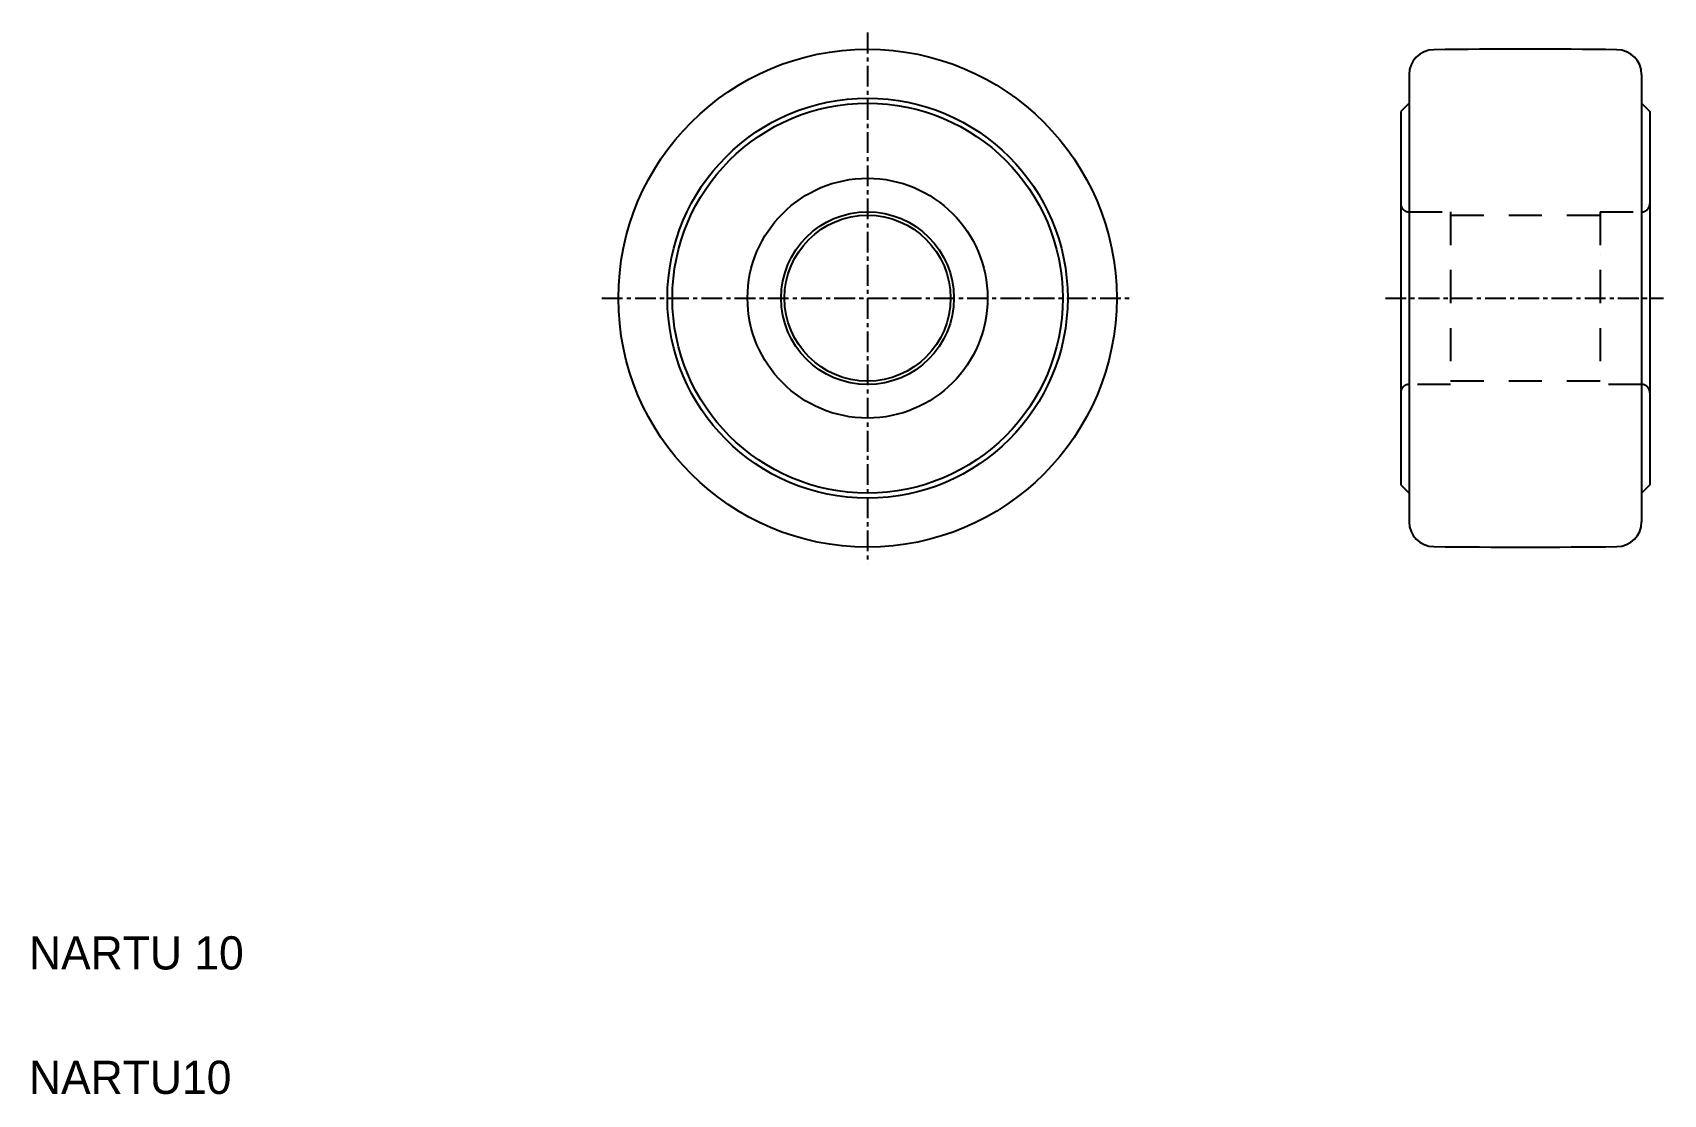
# Model space of a CAD drawing. Extents: x 108.7 to 206.9, y 81.5 to 145.5.
import ezdxf

# ---------------------------------------------------------------- set-up
doc = ezdxf.new("R2010")
doc.units = 0
doc.linetypes.add('CENTER', pattern=[2, 1.25, -0.25, 0.25, -0.25])
doc.linetypes.add('DASHED', pattern=[3.5, 2, -1.5])
doc.layers.get('0').update_dxf_attribs({"linetype": 'CONTINUOUS'})
doc.layers.add('CENTER', color=1, linetype='CENTER')

msp = doc.modelspace()

# ---------------------------------------------------------------- linework, layer by layer
for p, q in [((191.547, 142.93), (191.547, 115.991)), ((205.547, 142.93), (205.547, 115.991)), ((191.547, 141.211), (191.047, 140.711)), ((191.047, 140.711), (191.047, 118.211)), ((205.547, 141.211), (206.047, 140.711)), ((206.047, 140.711), (206.047, 118.211)), ((203.047, 132.061), (203.047, 132.061)), ((203.047, 129.461), (203.047, 129.461)), ((191.047, 118.211), (191.547, 117.711)), ((206.047, 118.211), (205.547, 117.711))]:
    msp.add_line(p, q)
at = {"color": 3, "linetype": 'DASHED'}
for p, q in [((191.547, 134.661), (194.047, 134.661)), ((194.047, 134.661), (194.047, 124.261)), ((203.047, 134.661), (203.047, 124.261)), ((203.047, 134.661), (205.547, 134.661)), ((194.047, 134.461), (203.047, 134.461)), ((194.047, 124.261), (191.547, 124.261)), ((203.047, 124.461), (194.047, 124.461)), ((205.547, 124.261), (203.047, 124.261))]:
    msp.add_line(p, q, dxfattribs=at)
for radius in [15, 12.05, 11.75, 7.225, 5.2, 5]:
    msp.add_circle((158.943, 129.461), radius)
for centre, radius, start, end in [((193.047, 142.93), 1.5, 90.63216, 180), ((198.547, -355.539), 500, 89.36784, 90.63216), ((204.047, 142.93), 1.5, 0, 89.36784), ((193.047, 115.991), 1.5, 180, 269.36784), ((204.047, 115.991), 1.5, 270.63216, 0), ((198.547, 614.461), 500, 269.36784, 270.63216)]:
    msp.add_arc(centre, radius, start, end)
for centre, start, end in [((191.547, 135.161), 179.99996, 270), ((205.547, 135.161), 270.00002, 0), ((191.547, 123.761), 89.99998, 180.00002), ((205.547, 123.761), 0, 89.99998)]:
    msp.add_arc(centre, 0.5, start, end, dxfattribs=at)
at = {"layer": 'CENTER', "color": 1, "linetype": 'CENTER'}
for p, q in [((158.943, 145.461), (158.943, 113.461)), ((142.943, 129.461), (174.943, 129.461)), ((190.124, 129.461), (206.858, 129.461))]:
    msp.add_line(p, q, dxfattribs=at)

# ---------------------------------------------------------------- texts
for s, p in [('NARTU 10', (108.456, 89.014)), ('NARTU10', (108.456, 81.514))]:
    msp.add_text(s, height=2).set_placement(p)

doc.saveas('drawing.dxf')
